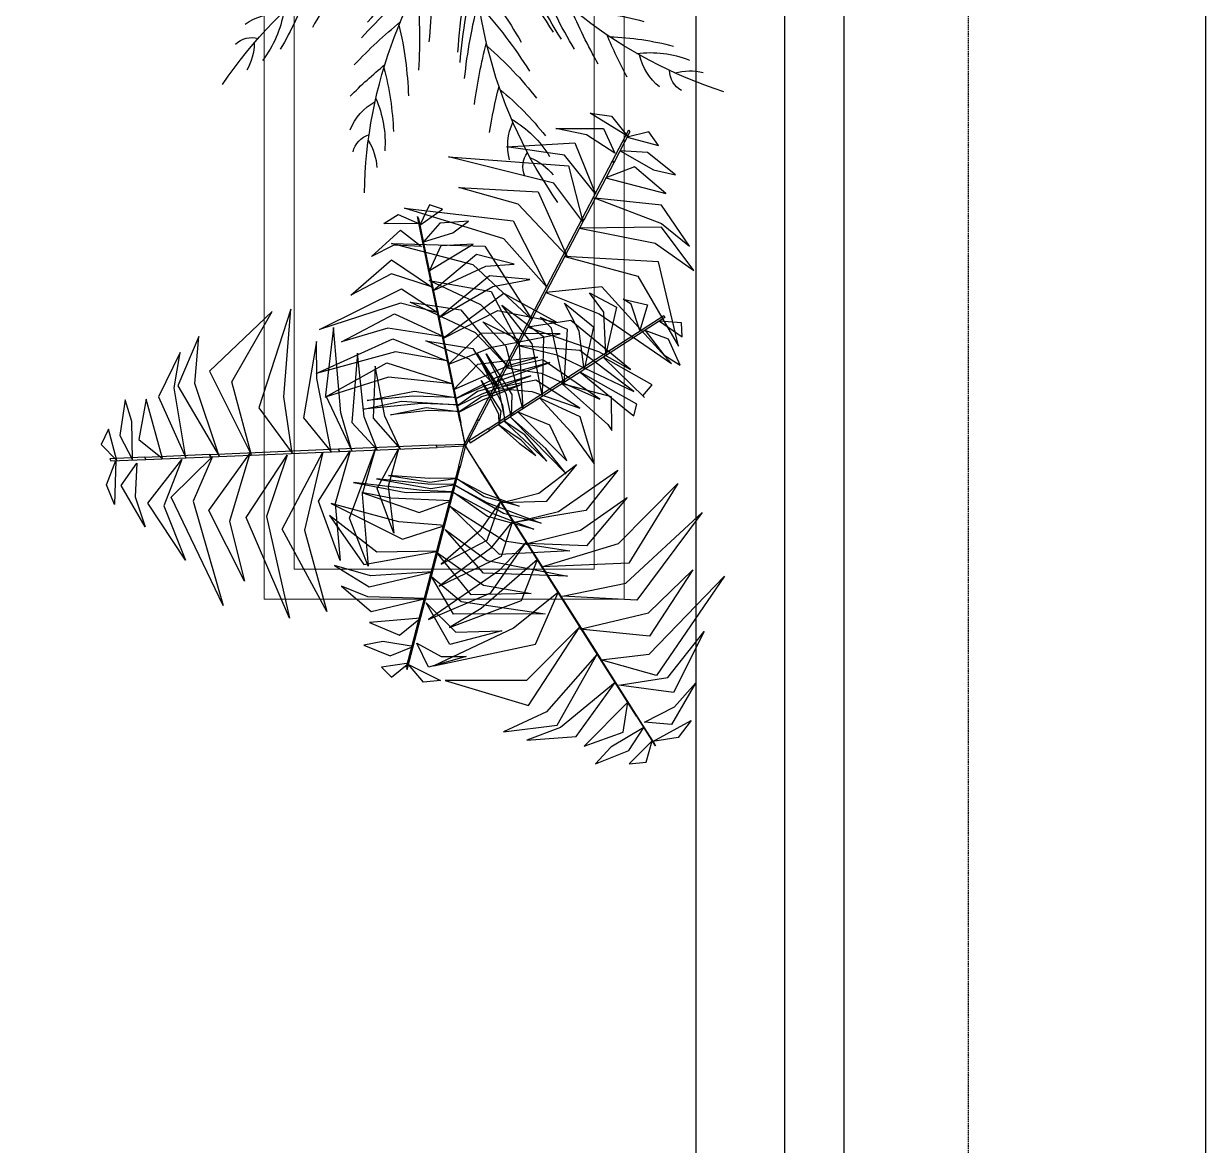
# Model space of a CAD drawing. Header units: millimetres. Extents: x 14520794 to 14796193, y 1415067 to 1454683.
# Drawn here: x 14795196 to 14796193, y 1442282 to 1443230 of the extents above; entities that cross this region are included whole.
import ezdxf

# ---------------------------------------------------------------- set-up
doc = ezdxf.new("R2010")
doc.units = ezdxf.units.MM
doc.header["$LTSCALE"] = 0.01
doc.header["$MEASUREMENT"] = 0
doc.linetypes.add('HIDDEN', pattern=[0.375, 0.25, -0.125])
doc.layers.get('0').update_dxf_attribs({"color": 6, "lineweight": 0})
for name, color, linetype, lineweight in [('fur_h', 32, 'Continuous', 13), ('HATCH', 8, 'Continuous', 15), ('WALL', 7, 'Continuous', 30)]:
    doc.layers.add(name, color=color, linetype=linetype, lineweight=lineweight)
for name, color, linetype in [('LIGHT', 2, 'Continuous'), ('LSTREEDC', 3, 'Continuous'), ('TREES', 3, 'Continuous')]:
    doc.layers.add(name, color=color, linetype=linetype)

# ---------------------------------------------------------------- blocks, each defined once
blk = doc.blocks.new('A3E24B')
at = {"color": 64, "linetype": 'Continuous'}
for points in [[(0.253, 0.3562, 0.2907), (0.2108, 0.3841, 0.2796), (0.1918, 0.4066, 0.2651), (0.2348, 0.3872, 0.2677)], [(0.2648, 0.373, 0.2701), (0.2361, 0.4044, 0.2506), (0.2581, 0.4014, 0.2453)], [(0.2125, 0.2989, 0.3325), (0.1435, 0.3614, 0.3092), (0.1004, 0.3802, 0.3047), (0.1647, 0.3722, 0.3016)], [(0.23, 0.3237, 0.3183), (0.176, 0.3843, 0.2943), (0.2259, 0.3636, 0.2991)], [(0.2655, 0.3738, 0.2681), (0.3147, 0.344, 0.2497), (0.2986, 0.3669, 0.2468)], [(0.1871, 0.2629, 0.3463), (0.1242, 0.3418, 0.3317), (0.0693, 0.3707, 0.3201), (0.139, 0.3588, 0.334)], [(0.2533, 0.3489, 0.2944), (0.2916, 0.3267, 0.2793), (0.3175, 0.2946, 0.2808), (0.2891, 0.3501, 0.2655)], [(0.1626, 0.2283, 0.3426), (0.096, 0.3019, 0.3274), (-0.0103, 0.3076, 0.3065), (0.1004, 0.3345, 0.3272)], [(0.2175, 0.302, 0.3287), (0.2811, 0.2888, 0.305), (0.3256, 0.2261, 0.3029), (0.2895, 0.3083, 0.2962)], [(0.1319, 0.1847, 0.338), (0.0754, 0.2342, 0.3254), (-0.0262, 0.2889, 0.3039), (0.1052, 0.2538, 0.3307)], [(0.1923, 0.2703, 0.3464), (0.2551, 0.2596, 0.3387), (0.3489, 0.1524, 0.3112), (0.2663, 0.287, 0.3424)], [(-0.2325, 0.0224, 0.3375), (-0.2553, 0.1042, 0.3261), (-0.2185, 0.2357, 0.3001), (-0.2819, 0.1066, 0.3284)], [(0.1024, 0.143, 0.3335), (0.0318, 0.2109, 0.3176), (-0.0085, 0.2375, 0.309), (0.0844, 0.1974, 0.3283)], [(0.1624, 0.2313, 0.3425), (0.2517, 0.2052, 0.3295), (0.3068, 0.1461, 0.3141), (0.2544, 0.236, 0.3346)], [(-0.3302, 0.0291, 0.3464), (-0.3524, 0.0888, 0.3387), (-0.3064, 0.2237, 0.3112), (-0.3817, 0.0848, 0.3424)], [(-0.186, 0.0159, 0.3337), (-0.2049, 0.1194, 0.3183), (-0.1701, 0.2246, 0.297), (-0.2339, 0.1198, 0.3212)], [(0.0867, 0.1207, 0.3167), (0.0526, 0.1601, 0.3166), (-0.0363, 0.2285, 0.2932), (0.0438, 0.1895, 0.3295)], [(-0.2815, 0.0227, 0.3425), (-0.3036, 0.1131, 0.3295), (-0.28, 0.1903, 0.3141), (-0.3316, 0.1, 0.3346)], [(0.1376, 0.189, 0.3375), (0.2198, 0.1678, 0.3261), (0.3153, 0.0703, 0.3001), (0.2352, 0.1896, 0.3284)], [(0.0675, 0.0936, 0.2834), (0.0403, 0.1311, 0.2875), (-0.0248, 0.1841, 0.2723), (0.0553, 0.1408, 0.3057)], [(-0.3703, 0.035, 0.3287), (-0.3907, 0.0968, 0.305), (-0.3586, 0.1666, 0.3029), (-0.4118, 0.0943, 0.2962)], [(-0.15, 0.0126, 0.3178), (-0.1664, 0.0827, 0.3234), (-0.1561, 0.157, 0.3013), (-0.1882, 0.0805, 0.346)], [(-0.1168, 0.0076, 0.2847), (-0.1313, 0.0686, 0.2899), (-0.1187, 0.1624, 0.2624), (-0.1466, 0.1009, 0.3004)], [(0.0501, 0.069, 0.2533), (0.0248, 0.1092, 0.2606), (-0.0235, 0.1553, 0.254), (0.0356, 0.1205, 0.2766)], [(0.1088, 0.152, 0.3337), (0.2078, 0.1166, 0.3183), (0.2815, 0.0339, 0.297), (0.2226, 0.1415, 0.3212)], [(-0.4288, 0.0426, 0.2944), (-0.4288, 0.0869, 0.2793), (-0.4139, 0.1254, 0.2808), (-0.4478, 0.0731, 0.2655)], [(-0.0869, 0.0069, 0.2544), (-0.0981, 0.0566, 0.2579), (-0.0874, 0.1175, 0.2375), (-0.1122, 0.0601, 0.2718)], [(0.0879, 0.1224, 0.3178), (0.1567, 0.1016, 0.3234), (0.216, 0.0556, 0.3013), (0.1658, 0.1216, 0.346)], [(-0.4565, 0.0407, 0.2681), (-0.4552, 0.0983, 0.2497), (-0.4671, 0.0729, 0.2468)], [(0.067, 0.0962, 0.2847), (0.127, 0.0783, 0.2899), (0.202, 0.0204, 0.2624), (0.1626, 0.0753, 0.3004)], [(0.0514, 0.0707, 0.2544), (0.1, 0.0554, 0.2579), (0.1474, 0.0158, 0.2375), (0.1102, 0.066, 0.2718)], [(-0.4554, 0.0406, 0.2701), (-0.4683, 0, 0.2506), (-0.4767, 0.0205, 0.2453)], [(-0.435, 0.0387, 0.2907), (-0.4381, -0.0117, 0.2796), (-0.4481, -0.0395, 0.2651), (-0.4528, 0.0074, 0.2677)], [(-0.3954, 0.0351, 0.3183), (-0.4209, -0.042, 0.2943), (-0.4279, 0.0116, 0.2991)], [(-0.3651, 0.0323, 0.3325), (-0.3848, -0.0587, 0.3092), (-0.3794, -0.1054, 0.3047), (-0.4047, -0.0457, 0.3016)], [(-0.3212, 0.0283, 0.3463), (-0.3581, -0.0656, 0.3317), (-0.3557, -0.1276, 0.3201), (-0.3802, -0.0613, 0.334)], [(-0.279, 0.0244, 0.3426), (-0.3095, -0.07, 0.3274), (-0.2612, -0.165, 0.3065), (-0.3399, -0.0826, 0.3272)], [(-0.2259, 0.0196, 0.338), (-0.2406, -0.0541, 0.3254), (-0.2372, -0.1694, 0.3039), (-0.2725, -0.038, 0.3307)], [(-0.175, 0.0149, 0.3335), (-0.1985, -0.0802, 0.3176), (-0.2014, -0.1284, 0.309), (-0.2132, -0.0279, 0.3283)], [(-0.1479, 0.0124, 0.3167), (-0.165, -0.0367, 0.3166), (-0.1798, -0.148, 0.2932), (-0.186, -0.0591, 0.3295)], [(-0.1148, 0.0094, 0.2834), (-0.1338, -0.0329, 0.2875), (-0.1471, -0.1158, 0.2723), (-0.1496, -0.0248, 0.3057)], [(-0.0849, 0.0066, 0.2533), (-0.107, -0.0354, 0.2606), (-0.1228, -0.1002, 0.254), (-0.1222, -0.0318, 0.2766)], [(0.0366, -0.0791, 0.2533), (0.0841, -0.0772, 0.2606), (0.1482, -0.0585, 0.254), (0.0886, -0.0922, 0.2766)], [(0.0492, -0.1064, 0.2834), (0.0954, -0.1017, 0.2875), (0.1738, -0.0717, 0.2723), (0.0962, -0.1194, 0.3057)], [(0.0375, -0.081, 0.2544), (0, -0.1155, 0.2579), (-0.0581, -0.1367, 0.2375), (0.004, -0.1295, 0.2718)], [(0.0632, -0.1366, 0.3167), (0.1143, -0.1268, 0.3166), (0.218, -0.084, 0.2932), (0.1441, -0.1338, 0.3295)], [(0.0518, -0.1073, 0.2847), (0.0062, -0.1503, 0.2899), (-0.0813, -0.1863, 0.2624), (-0.0141, -0.1797, 0.3004)], [(0.0746, -0.1613, 0.3335), (0.1687, -0.1341, 0.3176), (0.2119, -0.1125, 0.309), (0.1307, -0.173, 0.3283)], [(0.096, -0.2077, 0.338), (0.1671, -0.1836, 0.3254), (0.2653, -0.1229, 0.3039), (0.1691, -0.2192, 0.3307)], [(0.064, -0.1385, 0.3178), (0.0116, -0.1877, 0.3234), (-0.0579, -0.216, 0.3013), (0.0244, -0.2055, 0.346)], [(0.1183, -0.2562, 0.3426), (0.2154, -0.2353, 0.3274), (0.2735, -0.146, 0.3065), (0.2414, -0.2553, 0.3272)], [(0.0792, -0.1713, 0.3337), (-0.0009, -0.2394, 0.3183), (-0.1094, -0.2619, 0.297), (0.0132, -0.2647, 0.3212)], [(0.0968, -0.2149, 0.3375), (0.0374, -0.2755, 0.3261), (-0.0949, -0.3094, 0.3001), (0.0486, -0.2997, 0.3284)], [(0.1361, -0.2946, 0.3463), (0.2358, -0.2796, 0.3317), (0.2884, -0.2465, 0.3201), (0.2432, -0.3009, 0.334)], [(0.1211, -0.2574, 0.3425), (0.0539, -0.3217, 0.3295), (-0.0249, -0.3399, 0.3141), (0.0791, -0.3395, 0.3346)], [(0.1545, -0.3346, 0.3325), (0.2432, -0.3062, 0.3092), (0.281, -0.2782, 0.3047), (0.2419, -0.3299, 0.3016)], [(0.1399, -0.3028, 0.3464), (0.0993, -0.3519, 0.3387), (-0.0405, -0.3795, 0.3112), (0.1174, -0.3753, 0.3424)], [(0.1548, -0.3405, 0.3287), (0.1115, -0.389, 0.305), (0.035, -0.3962, 0.3029), (0.1242, -0.406, 0.2962)], [(0.1673, -0.3622, 0.3183), (0.2468, -0.3458, 0.2943), (0.2039, -0.3786, 0.2991)], [(0.1839, -0.3983, 0.2907), (0.2292, -0.3758, 0.2796), (0.2582, -0.3706, 0.2651), (0.2199, -0.3981, 0.2677)], [(0.1774, -0.3949, 0.2944), (0.1391, -0.4171, 0.2793), (0.0983, -0.4234, 0.2808), (0.1606, -0.4266, 0.2655)], [(0.193, -0.418, 0.2681), (0.1425, -0.4457, 0.2497), (0.1704, -0.4432, 0.2468)], [(0.1925, -0.417, 0.2701), (0.2342, -0.4078, 0.2506), (0.2206, -0.4254, 0.2453)]]:
    blk.add_3dface(points, dxfattribs=at)
at = {"color": 72, "linetype": 'Continuous'}
for points in [[(0.2428, 0.3417, 0.3077), (0.2459, 0.3417, 0.3077), (0.2723, 0.3792, 0.2618), (0.2693, 0.3792, 0.2618)], [(0.1937, 0.2722, 0.3472), (0.1968, 0.2722, 0.3472), (0.2459, 0.3417, 0.3075), (0.2428, 0.3417, 0.3075)], [(0.0265, 0.2589, 0.6136), (0.0296, 0.2589, 0.6136), (0.0345, 0.3088, 0.6002), (0.0315, 0.3088, 0.6002)], [(0.096, 0.1338, 0.332), (0.0991, 0.1338, 0.332), (0.1967, 0.2721, 0.3469), (0.1936, 0.2721, 0.3469)], [(0.0192, 0.1845, 0.607), (0.0223, 0.1845, 0.607), (0.0296, 0.2589, 0.6135), (0.0266, 0.2589, 0.6135)], [(0.0083, 0.0737, 0.5287), (0.0114, 0.0737, 0.5287), (0.0223, 0.1845, 0.6067), (0.0192, 0.1845, 0.6067)], [(0.1062, 0.0285, 0.453), (0.1004, 0.0888, 0.4475), (0.075, 0.1769, 0.427), (0.1233, 0.0843, 0.4644)], [(0.14, 0.0378, 0.4776), (0.1398, 0.1181, 0.4757), (0.0908, 0.1794, 0.4385), (0.156, 0.1353, 0.4873)], [(0.1669, 0.0452, 0.4971), (0.1707, 0.1266, 0.4982), (0.1568, 0.1739, 0.487), (0.1853, 0.1288, 0.5088)], [(0.2017, 0.0548, 0.5051), (0.1985, 0.1306, 0.4935), (0.184, 0.1649, 0.4866), (0.2178, 0.1267, 0.4966)], [(0.0621, 0.0163, 0.4069), (0.0597, 0.0576, 0.4119), (0.0479, 0.1474, 0.3975), (0.0622, 0.0783, 0.4284)], [(0.0221, 0.0292, 0.204), (0.0252, 0.0292, 0.204), (0.0991, 0.1339, 0.3321), (0.096, 0.1339, 0.3321)], [(0.0738, 0.0195, 0.4295), (0.0691, 0.0986, 0.4244), (0.0612, 0.1365, 0.4178), (0.0887, 0.0619, 0.4395)], [(0.2274, 0.0619, 0.5075), (0.2321, 0.1288, 0.4982), (0.2494, 0.0899, 0.5062)], [(0.2646, 0.0722, 0.5042), (0.2571, 0.112, 0.4959), (0.2616, 0.137, 0.4888), (0.2764, 0.1026, 0.4942)], [(0.0527, 0.0137, 0.3706), (0.0518, 0.0499, 0.3794), (0.0437, 0.1172, 0.3711), (0.0572, 0.0459, 0.3986)], [(0.2862, 0.0781, 0.4982), (0.291, 0.114, 0.4883), (0.3041, 0.1013, 0.4888)], [(0.0442, 0.0114, 0.3377), (0.0442, 0.0478, 0.35), (0.0393, 0.1012, 0.3494), (0.0488, 0.0472, 0.3673)], [(0.2463, 0.0671, 0.5089), (0.2494, 0.0671, 0.5089), (0.2976, 0.0804, 0.4955), (0.2946, 0.0804, 0.4955)], [(0.2878, 0.0785, 0.4972), (0.3097, 0.0369, 0.4861), (0.3116, 0.0593, 0.4879)], [(0.0046, 0.0364, 0.3888), (0.0077, 0.0364, 0.3888), (0.0114, 0.0737, 0.5288), (0.0083, 0.0737, 0.5288)], [(0.1742, 0.0472, 0.5022), (0.1773, 0.0472, 0.5022), (0.2494, 0.0671, 0.5088), (0.2463, 0.0671, 0.5088)], [(0.2602, 0.0673, 0.5045), (0.2781, 0.0356, 0.4957), (0.2785, 0.0028, 0.4921), (0.292, 0.0523, 0.4932)], [(-0.0602, -0.0554, 0.4341), (-0.1333, -0.0121, 0.4347), (-0.1842, 0.0582, 0.4099), (-0.1462, -0.026, 0.4482)], [(0.0669, 0.0176, 0.424), (0.07, 0.0176, 0.424), (0.1773, 0.0472, 0.502), (0.1742, 0.0472, 0.502)], [(0.1729, 0.0469, 0.5008), (0.2065, 0.0085, 0.5064), (0.2241, -0.1016, 0.474), (0.2229, 0.0185, 0.5205)], [(0.2072, 0.0545, 0.5047), (0.2463, 0.0158, 0.4987), (0.2455, -0.0446, 0.4869), (0.2627, 0.024, 0.5008)], [(-0.4174, 0.0371, 0.3077), (-0.4143, 0.0371, 0.3077), (-0.4599, 0.0413, 0.2618), (-0.463, 0.0413, 0.2618)], [(-0.3326, 0.0294, 0.3472), (-0.3295, 0.0294, 0.3472), (-0.4142, 0.0371, 0.3075), (-0.4173, 0.0371, 0.3075)], [(-0.0845, -0.0747, 0.4554), (-0.1458, -0.0443, 0.4595), (-0.2123, 0.0403, 0.4317), (-0.1588, -0.056, 0.4718)], [(-0.0378, -0.0375, 0.3722), (-0.0782, -0.0099, 0.3838), (-0.1347, 0.0411, 0.3631), (-0.1008, 0.0029, 0.3983)], [(0.0046, 0.0364, 0.3888), (0.0077, 0.0364, 0.3888), (0.0047, 0.0062, 0.2163), (0.0016, 0.0062, 0.2163)], [(0.1412, 0.0397, 0.4784), (0.1851, -0.0211, 0.4815), (0.1968, -0.0835, 0.4642), (0.1976, -0.0048, 0.4957)], [(-0.1639, 0.0139, 0.332), (-0.1608, 0.0139, 0.332), (-0.3294, 0.0294, 0.3469), (-0.3325, 0.0294, 0.3469)], [(-0.0463, -0.043, 0.4085), (-0.0926, -0.0112, 0.4215), (-0.1374, 0.0292, 0.4048), (-0.0948, -0.0176, 0.4458)], [(-0.0324, -0.0307, 0.3393), (-0.0653, -0.0079, 0.348), (-0.1016, 0.0257, 0.3318), (-0.0698, -0.0096, 0.3634)], [(0.0221, 0.0292, 0.204), (0.0252, 0.0292, 0.204), (0.0037, -0.0011, 0.05), (0.0006, -0.0011, 0.05)], [(0.0307, 0.0076, 0.2841), (0.0338, 0.0076, 0.2841), (0.07, 0.0176, 0.424), (0.0669, 0.0176, 0.424)], [(0.0631, 0.0166, 0.4085), (0.0905, -0.0325, 0.4215), (0.1127, -0.0885, 0.4048), (0.0953, -0.0277, 0.4458)], [(0.081, 0.0215, 0.4341), (0.1274, -0.0497, 0.4347), (0.1419, -0.1353, 0.4099), (0.1451, -0.043, 0.4482)], [(0.1114, 0.0281, 0.4554), (0.1528, -0.0264, 0.4595), (0.1749, -0.1317, 0.4317), (0.1697, -0.0217, 0.4718)], [(-0.0364, 0.0022, 0.204), (-0.0333, 0.0022, 0.204), (-0.1609, 0.0139, 0.3321), (-0.1639, 0.0139, 0.3321)], [(-0.0364, 0.0022, 0.204), (-0.0333, 0.0022, 0.204), (0.0037, -0.0011, 0.05), (0.0006, -0.0011, 0.05)], [(0.0307, 0.0076, 0.2841), (0.0338, 0.0076, 0.2841), (0.0045, -0.0004, 0.1116), (0.0014, -0.0004, 0.1116)], [(0.0452, 0.0116, 0.3393), (0.0646, -0.0233, 0.348), (0.0822, -0.0696, 0.3318), (0.0693, -0.0238, 0.3634)], [(0.053, 0.0154, 0.3722), (0.077, -0.0272, 0.3838), (0.1051, -0.098, 0.3631), (0.0916, -0.0488, 0.3983)], [(-0.1313, -0.1188, 0.5008), (-0.1784, -0.0993, 0.5064), (-0.243, -0.0085, 0.474), (-0.1887, -0.1156, 0.5205)], [(-0.106, -0.0984, 0.4784), (-0.1724, -0.0633, 0.4815), (-0.2106, -0.0126, 0.4642), (-0.1764, -0.0835, 0.4957)], [(-0.0212, -0.0207, 0.2841), (-0.0182, -0.0207, 0.2841), (0.0045, -0.0004, 0.1116), (0.0014, -0.0004, 0.1116)], [(0.0162, -0.0349, 0.204), (0.0193, -0.0349, 0.204), (0.0037, -0.0011, 0.05), (0.0006, -0.0011, 0.05)], [(-0.0212, -0.0207, 0.2841), (-0.0182, -0.0207, 0.2841), (-0.0462, -0.0456, 0.424), (-0.0492, -0.0456, 0.424)], [(-0.0317, -0.03, 0.3377), (-0.0155, -0.0626, 0.35), (0.0126, -0.1084, 0.3494), (-0.0199, -0.0642, 0.3673)], [(-0.0492, -0.0456, 0.424), (-0.0462, -0.0456, 0.424), (-0.1292, -0.1197, 0.502), (-0.1323, -0.1197, 0.502)], [(-0.0455, -0.0423, 0.4069), (-0.0251, -0.0783, 0.4119), (0.0253, -0.1536, 0.3975), (-0.0182, -0.098, 0.4284)], [(-0.0382, -0.0359, 0.3706), (-0.0214, -0.0679, 0.3794), (0.0157, -0.1246, 0.3711), (-0.0281, -0.0667, 0.3986)], [(0.0162, -0.0349, 0.204), (0.0193, -0.0349, 0.204), (0.073, -0.1512, 0.3321), (0.0699, -0.1512, 0.3321)], [(-0.0546, -0.0504, 0.4295), (-0.0153, -0.1192, 0.4244), (0.0086, -0.1497, 0.4178), (-0.0492, -0.095, 0.4395)], [(-0.1587, -0.1409, 0.5047), (-0.2109, -0.1236, 0.4987), (-0.2369, -0.0691, 0.4869), (-0.2219, -0.1381, 0.5008)], [(-0.0796, -0.0728, 0.453), (-0.0477, -0.1243, 0.4475), (0.0141, -0.192, 0.427), (-0.0703, -0.1305, 0.4644)], [(-0.1058, -0.0961, 0.4776), (-0.07, -0.168, 0.4757), (0.0011, -0.2013, 0.4385), (-0.077, -0.1906, 0.4873)], [(-0.1323, -0.1197, 0.5022), (-0.1292, -0.1197, 0.5022), (-0.185, -0.1695, 0.5088), (-0.1881, -0.1695, 0.5088)], [(-0.1266, -0.1147, 0.4971), (-0.094, -0.1894, 0.4982), (-0.0605, -0.2256, 0.487), (-0.1061, -0.1978, 0.5088)], [(-0.2006, -0.1759, 0.5045), (-0.2306, -0.1554, 0.4957), (-0.2455, -0.1261, 0.4921), (-0.2356, -0.1765, 0.4932)], [(-0.1536, -0.1387, 0.5051), (-0.1171, -0.2053, 0.4935), (-0.089, -0.2296, 0.4866), (-0.1361, -0.2104, 0.4966)], [(0.0699, -0.1512, 0.332), (0.0729, -0.1512, 0.332), (0.1438, -0.3049, 0.3469), (0.1408, -0.3049, 0.3469)], [(-0.1881, -0.1695, 0.5089), (-0.185, -0.1695, 0.5089), (-0.2224, -0.2028, 0.4955), (-0.2255, -0.2028, 0.4955)], [(-0.1735, -0.1565, 0.5075), (-0.148, -0.2186, 0.4982), (-0.1808, -0.1913, 0.5062)], [(-0.2202, -0.1982, 0.4972), (-0.2583, -0.1706, 0.4861), (-0.2501, -0.1915, 0.4879)], [(-0.2023, -0.1822, 0.5042), (-0.1779, -0.2146, 0.4959), (-0.1709, -0.239, 0.4888), (-0.1994, -0.2147, 0.4942)], [(-0.219, -0.1971, 0.4982), (-0.2074, -0.2314, 0.4883), (-0.2248, -0.2258, 0.4888)], [(0.1408, -0.305, 0.3472), (0.1439, -0.305, 0.3472), (0.1795, -0.3822, 0.3075), (0.1765, -0.3822, 0.3075)], [(0.1765, -0.3823, 0.3077), (0.1796, -0.3823, 0.3077), (0.1988, -0.4239, 0.2618), (0.1957, -0.4239, 0.2618)]]:
    blk.add_3dface(points, dxfattribs=at)
at = {"color": 70, "linetype": 'Continuous'}
for points in [[(0.0306, 0.3002, 0.6029), (-0.0012, 0.3175, 0.5931), (0.0154, 0.3252, 0.5935)], [(0.0284, 0.2779, 0.6089), (-0.0115, 0.2852, 0.6007), (-0.0332, 0.2983, 0.5936), (0.0042, 0.2999, 0.5989)], [(0.0314, 0.272, 0.6092), (0.0674, 0.2774, 0.6004), (0.0779, 0.2712, 0.5968), (0.0568, 0.2963, 0.5979)], [(0.022, 0.2129, 0.6098), (-0.0499, 0.2371, 0.5982), (-0.0467, 0.236, 0.5913), (-0.0394, 0.2538, 0.6014)], [(0.0243, 0.2179, 0.6094), (0.0744, 0.2406, 0.6034), (0.1053, 0.2356, 0.5916), (0.0727, 0.2587, 0.6056)], [(0.0184, 0.177, 0.6018), (-0.0562, 0.2098, 0.6029), (-0.0649, 0.2138, 0.5917), (-0.053, 0.2242, 0.6135)], [(0.0191, 0.1832, 0.6055), (0.0669, 0.2007, 0.6111), (0.1082, 0.2002, 0.5787), (0.0635, 0.2197, 0.6252)], [(0.0157, 0.1492, 0.5823), (-0.0593, 0.1779, 0.5804), (-0.0686, 0.1793, 0.5432), (-0.0291, 0.1992, 0.592)], [(0.0143, 0.151, 0.5831), (0.0869, 0.1701, 0.5862), (0.1067, 0.1636, 0.569), (0.0762, 0.1877, 0.6004)], [(0.0145, 0.119, 0.5601), (0.0802, 0.1381, 0.5643), (0.1437, 0.1259, 0.5365), (0.0819, 0.1556, 0.5765)], [(0.0122, 0.1143, 0.5577), (-0.0462, 0.1306, 0.5522), (-0.0971, 0.1385, 0.5317), (-0.0337, 0.1504, 0.5691)], [(0.0097, 0.0884, 0.5388), (0.0929, 0.106, 0.5394), (0.1352, 0.0937, 0.5146), (0.0929, 0.1249, 0.5529)], [(0.0089, 0.0809, 0.5342), (-0.0665, 0.1049, 0.5291), (-0.0773, 0.1085, 0.5225), (-0.0252, 0.1101, 0.5443)], [(0.0078, 0.0688, 0.5116), (-0.0316, 0.0814, 0.5166), (-0.0922, 0.1, 0.5022), (-0.0501, 0.0912, 0.5331)], [(0.0068, 0.0591, 0.4753), (-0.0273, 0.0713, 0.4841), (-0.0655, 0.0852, 0.4759), (-0.0216, 0.0749, 0.5033)], [(0.0079, 0.0698, 0.5132), (0.0361, 0.0778, 0.5262), (0.0963, 0.0784, 0.5096), (0.0333, 0.084, 0.5505)], [(0.0059, 0.0503, 0.4424), (-0.028, 0.0634, 0.4547), (-0.0522, 0.0754, 0.4541), (-0.0258, 0.0675, 0.472)], [(0.0053, 0.06, 0.477), (0.0263, 0.067, 0.4885), (0.1024, 0.0678, 0.4679), (0.0516, 0.073, 0.5031)], [(0.006, 0.0513, 0.444), (0.0181, 0.0569, 0.4527), (0.0677, 0.0567, 0.4365), (0.0204, 0.0611, 0.4681)]]:
    blk.add_3dface(points, dxfattribs=at)
blk = doc.blocks.new('A$C6ABC0109')
at = {"layer": 'TREES'}
for centre, radius, start, end in [((6.304, 2.495), 6.78, 161.8706, 201.5936), ((-0.839, 4.494), 0.808, 308.4321, 338.3515), ((-0.143, 4.054), 0.351, 173.7791, 233.0395), ((-1.642, 4.347), 1.639, 317.4391, 345.0127), ((0.196, 3.84), 0.835, 182.879, 221.5346), ((3.633, 5.724), 6.78, 197.8706, 237.5936), ((-4.007, 5.153), 4.263, 326.0526, 338.8318), ((-3.321, 3.142), 0.808, 344.4321, 14.3515), ((6.376, 6.862), 8.001, 206.1883, 211.1386), ((-3.884, 2.551), 1.639, 353.4391, 21.0127), ((-2.499, 3.196), 0.351, 209.7791, 269.0395), ((-4.862, 4.906), 5.211, 327.5529, 339.111), ((5.865, -3.401), 6.78, 110.1725, 149.8955), ((-6.271, 1.814), 4.263, 2.0526, 14.8318), ((6.381, 6.2), 8.001, 204.5673, 211.2107), ((3.134, 2.226), 0.835, 131.1808, 169.8364), ((3.093, 2.625), 0.351, 122.081, 181.3414), ((-2.099, 3.221), 0.835, 218.879, 257.5346), ((-6.749, 4.499), 7.022, 334.6755, 344.6307), ((9.337, -0.75), 8.001, 154.4902, 159.4404), ((3.006, 3.444), 0.808, 256.734, 286.6534), ((-6.817, 1.111), 5.211, 3.5529, 15.111), ((6.444, 5.585), 8.001, 202.9483, 211.3077), ((8.821, -1.165), 8.001, 152.8691, 159.5126), ((2.393, 3.983), 1.639, 265.741, 293.3146), ((1.561, 6.338), 4.263, 274.3545, 287.1337), ((1.125, 9.299), 8.001, 242.1883, 247.1386), ((-8.105, -0.327), 7.022, 10.6755, 20.6307), ((6.518, 5.174), 8.001, 201.6825, 211.4019), ((-6.261, 3.599), 6.444, 337.0347, 347.4268), ((8.101, -1.908), 8.001, 149.9844, 159.7037), ((8.377, -1.595), 8.001, 151.2501, 159.6096), ((6.59, 4.871), 8.001, 200.5186, 211.4981), ((7.907, -2.153), 8.001, 148.8205, 159.8), ((1.518, 8.767), 8.001, 240.5673, 247.2107), ((-7.181, -0.768), 6.444, 13.0347, 23.4268), ((0.837, 6.856), 5.211, 275.8548, 287.4128), ((-0.652, 8.085), 7.022, 282.9774, 292.9325), ((1.931, 8.306), 8.001, 238.9483, 247.3077), ((2.232, 8.018), 8.001, 237.6825, 247.4019), ((-1.056, 7.144), 6.444, 285.3366, 295.7287), ((-0.554, 6.757), 6.78, 234.9681, 274.6912), ((-4.544, 0.504), 0.808, 21.5297, 51.4491), ((-4.636, -0.308), 1.639, 30.5366, 58.1102), ((2.469, 7.814), 8.001, 236.5186, 247.4981), ((5.595, -6.161), 8.001, 115.4841, 125.2035), ((6, -6.06), 8.001, 116.7498, 125.1093), ((6.609, -5.956), 8.001, 118.3688, 125.0123), ((-6.096, -2.335), 4.263, 39.1502, 51.9294), ((-6.108, -3.226), 5.211, 40.6505, 52.2085), ((5.297, -6.253), 8.001, 114.3202, 125.2997), ((7.27, -5.907), 8.001, 119.9899, 124.9402), ((3.844, 0.059), 0.835, 96.6805, 135.3361), ((-3.921, 1.042), 0.351, 246.8767, 306.1371), ((-6.267, -5.149), 7.022, 47.7731, 57.7282), ((4.036, 0.412), 0.351, 87.5807, 146.8411), ((-3.617, 1.303), 0.835, 255.9765, 294.6321), ((-5.264, -4.944), 6.444, 50.1322, 60.5244), ((2.908, -6.125), 6.78, 75.6722, 115.3952), ((4.573, 5.177), 5.211, 241.3545, 252.9126), ((4.876, 4.339), 4.263, 239.8542, 252.6334), ((4.228, 1.927), 1.639, 231.2407, 258.8143), ((4.428, 1.135), 0.808, 222.2337, 252.1531), ((3.176, 6.486), 6.444, 250.8363, 261.2284), ((4.042, 7.032), 7.022, 248.4771, 258.4323), ((-4.712, 8.096), 8.001, 279.2858, 284.2361), ((-4.42, 5.141), 6.78, 270.9681, 310.6912), ((-4.077, 7.908), 8.001, 277.6648, 284.3082), ((-6.509, 1.896), 6.78, 304.0339, 343.7569), ((-3.47, 7.79), 8.001, 276.0458, 284.4052), ((-6.647, -1.335), 6.78, 331.6319, 11.355), ((-0.785, -6.734), 6.78, 43.6319, 83.355), ((-4.593, -4.987), 6.78, 7.6319, 47.355), ((-3.056, 7.741), 8.001, 274.7801, 284.4994), ((-2.744, 7.722), 8.001, 273.6161, 284.5957), ((1.173, -8.111), 8.001, 82.2799, 93.2595), ((1.474, -8.191), 8.001, 83.4439, 93.1632), ((6.133, 3.813), 6.444, 218.796, 229.1882), ((1.871, -8.32), 8.001, 84.7096, 93.069), ((-6.759, 4.634), 8.001, 309.6161, 320.5957), ((7.157, 3.817), 7.022, 216.4368, 226.392), ((-1.353, -7.094), 6.444, 86.1322, 96.5244), ((-7.022, 4.467), 8.001, 310.7801, 320.4994), ((-8.193, 0.196), 8.001, 342.6819, 353.6614), ((-3.818, -7.251), 8.001, 46.2799, 57.2595), ((2.443, -8.555), 8.001, 86.3286, 92.972), ((6.623, 1.962), 5.211, 209.3143, 220.8723), ((-2.044, -7.85), 7.022, 83.7731, 93.7282), ((-7.386, 4.262), 8.001, 312.0458, 320.4052), ((-7.351, -3.622), 8.001, 10.2799, 21.2595), ((-3.622, -7.493), 8.001, 47.4439, 57.1632), ((7.203, -0.52), 6.444, 182.796, 193.1882), ((3.029, -8.864), 8.001, 87.9496, 92.8999), ((-3.045, -6.2), 5.211, 76.6505, 88.2085), ((-8.322, -0.088), 8.001, 343.8458, 353.5652), ((6.436, 1.091), 4.263, 207.814, 220.5932), ((-3.559, -5.472), 4.263, 75.1502, 87.9294), ((-7.947, 4.001), 8.001, 313.6648, 320.3082), ((2.737, -6.683), 6.444, 119.198, 129.5901), ((5.522, -4.655), 6.444, 146.796, 157.1882), ((-7.334, -3.933), 8.001, 11.4439, 21.1632), ((-3.376, -7.831), 8.001, 48.7096, 57.069), ((8.034, -1.119), 7.022, 180.4368, 190.392), ((4.606, -0.61), 1.639, 199.2004, 226.774), ((3.29, -1.989), 0.835, 64.6403, 103.2959), ((-3.57, -2.974), 1.639, 66.5366, 94.1102), ((-8.571, 3.78), 8.001, 315.2858, 320.2361), ((-8.515, -0.458), 8.001, 345.1116, 353.471), ((-3.972, -2.263), 0.808, 57.5297, 87.4491), ((-3.692, -1.071), 0.835, 291.9765, 330.6321), ((2.57, -7.693), 7.022, 116.8388, 126.794), ((5.842, -5.627), 7.022, 144.4368, 154.392), ((-7.334, -4.351), 8.001, 12.7096, 21.069), ((3.639, -1.792), 0.351, 55.5404, 114.8009), ((4.356, -1.387), 0.808, 190.1934, 220.1128), ((-3.784, -1.462), 0.351, 282.8767, 342.1371), ((6.511, -2.305), 5.211, 173.3143, 184.8723), ((-3.052, -8.357), 8.001, 50.3286, 56.972), ((-8.843, -0.982), 8.001, 346.7306, 353.374), ((0.83, -6.857), 5.211, 109.7162, 121.2743), ((3.913, -5.692), 5.211, 137.3143, 148.8723), ((-7.382, -4.967), 8.001, 14.3286, 20.972), ((-2.76, -8.951), 8.001, 51.9496, 56.8999), ((5.848, -2.9), 4.263, 171.814, 184.5932), ((0.003, -6.528), 4.263, 108.2159, 120.9952), ((-9.245, -1.509), 8.001, 348.3516, 353.3019), ((-7.494, -5.62), 8.001, 15.9496, 20.8999), ((3.368, -3.201), 1.639, 163.2004, 190.774), ((1.493, -3.543), 0.835, 28.6403, 67.2959), ((-1.369, -4.44), 1.639, 99.6024, 127.176), ((-2.51, -2.912), 0.835, 325.0423, 3.6979), ((3.027, -5.784), 4.263, 135.814, 148.5932), ((-2.094, -4.064), 0.808, 90.5954, 120.5148), ((-2.374, -3.29), 0.351, 315.9424, 15.2029), ((0.844, -4.569), 1.639, 127.2004, 154.774), ((1.891, -3.589), 0.351, 19.5404, 78.8009), ((-0.875, -3.744), 0.835, 352.6403, 31.2959), ((2.709, -3.683), 0.808, 154.1934, 184.1128), ((-0.58, -4.015), 0.351, 343.5404, 42.8009), ((0.027, -4.572), 0.808, 118.1934, 148.1128)]:
    blk.add_arc(centre, radius, start, end, dxfattribs=at)

msp = doc.modelspace()

# ---------------------------------------------------------------- linework, layer by layer
at = {"layer": 'fur_h'}
for points in [[(14795398.57, 1442743.55), (14795398.57, 1443959.27), (14795702.5, 1443959.27), (14795702.5, 1442743.55)], [(14795423.9, 1442768.87), (14795423.9, 1443933.94), (14795677.17, 1443933.94), (14795677.17, 1442768.87)]]:
    msp.add_lwpolyline(points, close=True, dxfattribs=at)
at = {"layer": 'HATCH', "color": 9}
msp.add_lwpolyline([(14782893.42, 1442357.78), (14783632.87, 1442503.28, 0.120262), (14791887.51, 1446306.52), (14795763.42, 1446306.52), (14795763.42, 1427756.56), (14782994.73, 1427756.56), (14782843.42, 1427756.56), (14782843.42, 1428368.56), (14782893.42, 1428376.56), (14782893.42, 1442357.78)], format="xyb", dxfattribs=at)
at = {"layer": 'LIGHT', "linetype": 'HIDDEN', "ltscale": 500}
msp.add_line((14795993.42, 1427526.56), (14795993.42, 1451944.55), dxfattribs=at)
at = {"layer": 'LIGHT'}
for p, q in [((14795888.42, 1427631.56), (14795888.42, 1451839.55)), ((14795838.42, 1427681.56), (14795838.42, 1451789.55)), ((14795763.42, 1427756.56), (14795763.42, 1451397.16))]:
    msp.add_line(p, q, dxfattribs=at)
at = {"layer": 'WALL'}
msp.add_lwpolyline([(14782263.42, 1452094.56), (14782793.42, 1452094.56), (14782793.42, 1452144.56), (14782843.42, 1452144.56), (14788468.42, 1452144.56), (14788468.42, 1452094.56), (14789368.42, 1452094.56), (14789368.42, 1452144.56), (14795243.42, 1452144.56), (14795243.42, 1452094.56), (14796143.42, 1452094.56), (14796143.42, 1451144.56), (14796193.42, 1451144.56), (14796193.42, 1446307.5), (14796143.42, 1446307.5), (14796143.42, 1445407.5), (14796193.42, 1445407.5), (14796193.42, 1440145.44), (14796143.42, 1440145.44), (14796143.42, 1439245.44), (14796193.42, 1439245.44), (14796193.42, 1433983.39), (14796143.42, 1433983.39), (14796143.42, 1433083.39)], dxfattribs=at)

# ---------------------------------------------------------------- block references
at = {"lineweight": -2, "xscale": -57.45945166403948, "yscale": 57.45945166403948, "zscale": 57.45945166403948, "rotation": 270}
msp.add_blockref('A$C6ABC0109', (14795577.4, 1443334.2), dxfattribs=at)
at = {"layer": 'LSTREEDC', "xscale": -643.5458586372418, "yscale": 643.545858637242, "zscale": 482.6593939779318, "rotation": 297.1403545387763}
msp.add_blockref('A3E24B', (14795569.42, 1442872.72, -212.15), dxfattribs=at)

doc.saveas('drawing.dxf')
